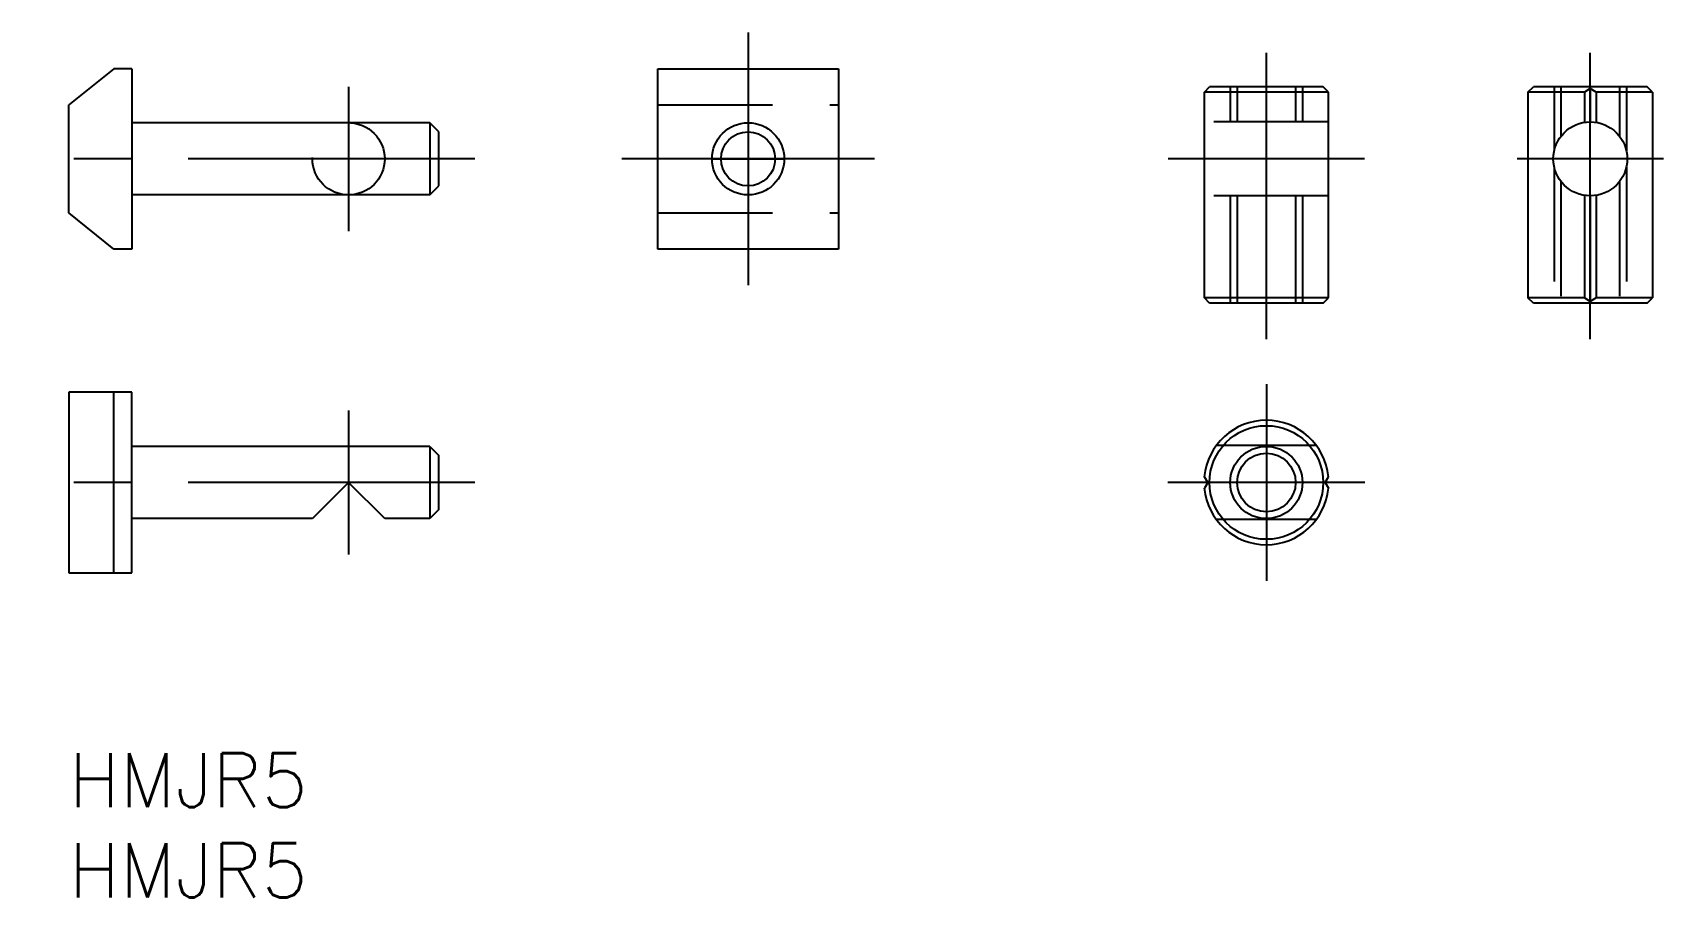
# Model space of a CAD drawing. Extents: x -2 to 88.3, y -8 to 39.9.
import ezdxf

# ---------------------------------------------------------------- set-up
doc = ezdxf.new("R2010")
doc.units = 0
doc.header["$LTSCALE"] = 0.5
doc.linetypes.add('CENTER', pattern=[50.8, 31.75, -6.35, 6.35, -6.35])
doc.linetypes.add('DASHED', pattern=[19.05, 12.7, -6.35])
for name, color, linetype in [('MSM_CENTER', 1, 'CENTER'), ('MSM_CONTINUOUS', 7, 'CONTINUOUS'), ('MSM_DASHED', 4, 'DASHED'), ('MSM_NARROW', 5, 'CONTINUOUS'), ('MSM_PART_NUMBER', 7, 'CONTINUOUS')]:
    doc.layers.add(name, color=color, linetype=linetype)
doc.styles.get("Standard").update_dxf_attribs({"font": 'txt.shx', "height": 3, "bigfont": 'bigfont.shx'})

# ---------------------------------------------------------------- blocks, each defined once
blk = doc.blocks.new('*U4')
at = {"layer": 'MSM_PART_NUMBER'}
blk.add_text('HMJR5', height=3, dxfattribs=at).set_placement((0, -3))
blk = doc.blocks.new('*U5')
at = {"layer": 'MSM_PART_NUMBER'}
blk.add_text('HMJR5', height=3, dxfattribs=at).set_placement((0, -8))

msp = doc.modelspace()

# ---------------------------------------------------------------- linework, layer by layer
at = {"layer": 'MSM_CENTER'}
for p, q in [((37.631, 39.941), (37.631, 25.941)), ((66.335, 22.941), (66.335, 38.941)), ((84.276, 22.941), (84.276, 38.941)), ((15.5, 36.941), (15.5, 28.941)), ((15.5, 36.941), (15.5, 28.941)), ((22.5, 32.941), (-2, 32.941)), ((44.631, 32.941), (30.631, 32.941)), ((71.77, 32.941), (60.9, 32.941)), ((88.326, 32.941), (80.226, 32.941)), ((66.335, 20.45), (66.335, 9.55)), ((15.5, 19), (15.5, 11)), ((22.5, 15), (-2, 15)), ((71.785, 15), (60.885, 15))]:
    msp.add_line(p, q, dxfattribs=at)
at = {"layer": 'MSM_CONTINUOUS'}
for p, q in [((2.5, 37.941), (0, 35.941)), ((3.5, 37.941), (2.5, 37.941)), ((3.5, 37.941), (3.5, 27.941)), ((32.631, 37.941), (42.631, 37.941)), ((32.631, 27.941), (32.631, 37.941)), ((42.631, 37.941), (42.631, 27.941)), ((62.9, 36.641), (63.185, 36.941)), ((69.77, 36.641), (62.9, 36.641)), ((62.9, 25.241), (62.9, 36.641)), ((69.485, 36.941), (63.185, 36.941)), ((69.77, 36.641), (69.485, 36.941)), ((69.77, 25.241), (69.77, 36.641)), ((80.826, 36.641), (81.126, 36.941)), ((80.826, 36.641), (80.826, 25.241)), ((83.956, 36.641), (80.826, 36.641)), ((87.426, 36.941), (81.126, 36.941)), ((84.276, 36.841), (83.956, 36.641)), ((83.956, 36.641), (83.956, 34.966)), ((84.597, 36.641), (84.276, 36.841)), ((84.276, 36.841), (84.276, 34.991)), ((87.726, 36.641), (84.597, 36.641)), ((84.597, 36.641), (84.597, 34.966)), ((87.726, 36.641), (87.426, 36.941)), ((87.726, 36.641), (87.726, 25.241)), ((0, 29.941), (0, 35.941)), ((20, 34.941), (3.5, 34.941)), ((20.5, 34.441), (20, 34.941)), ((20, 34.941), (20, 30.941)), ((20.5, 31.441), (20.5, 34.441)), ((20, 30.941), (3.5, 30.941)), ((20, 30.941), (20.5, 31.441)), ((83.956, 30.916), (83.956, 25.241)), ((84.276, 30.891), (84.276, 25.041)), ((84.597, 30.916), (84.597, 25.241)), ((2.5, 27.941), (0, 29.941)), ((3.5, 27.941), (2.5, 27.941)), ((42.631, 27.941), (32.631, 27.941)), ((69.77, 25.241), (62.9, 25.241)), ((63.185, 24.941), (62.9, 25.241)), ((69.485, 24.941), (63.185, 24.941)), ((69.485, 24.941), (69.77, 25.241)), ((81.126, 24.941), (80.826, 25.241)), ((83.956, 25.241), (80.826, 25.241)), ((87.426, 24.941), (81.126, 24.941)), ((84.276, 25.041), (83.956, 25.241)), ((84.597, 25.241), (84.276, 25.041)), ((87.726, 25.241), (84.597, 25.241)), ((87.426, 24.941), (87.726, 25.241)), ((0, 20), (0, 10)), ((3.5, 20), (0, 20)), ((2.5, 10), (2.5, 20)), ((3.5, 10), (3.5, 20)), ((20, 17), (3.5, 17)), ((20, 17), (20.5, 16.5)), ((20, 17), (20, 13)), ((20.5, 13.5), (20.5, 16.5)), ((15.5, 15), (13.5, 13)), ((17.5, 13), (15.5, 15)), ((63.085, 15), (62.9, 15.321)), ((63.085, 15), (62.9, 14.679)), ((69.585, 15), (69.77, 15.321)), ((69.585, 15), (69.77, 14.679)), ((13.5, 13), (3.5, 13)), ((20, 13), (17.5, 13)), ((20.5, 13.5), (20, 13)), ((0, 10), (3.5, 10))]:
    msp.add_line(p, q, dxfattribs=at)
for centre, radius in [((37.631, 32.941), 2), ((37.631, 32.941), 1.5), ((84.276, 32.941), 2.05), ((66.335, 15), 3.15), ((66.335, 15), 1.621)]:
    msp.add_circle(centre, radius, dxfattribs=at)
for start, end in [(5.33138, 174.66862), (185.33138, 354.66862)]:
    msp.add_arc((66.335, 15), 3.45, start, end, dxfattribs=at)
at = {"layer": 'MSM_DASHED'}
for p, q in [((64.335, 36.941), (64.335, 34.991)), ((64.714, 36.941), (64.714, 34.991)), ((67.956, 36.941), (67.956, 34.991)), ((68.335, 36.941), (68.335, 34.991)), ((82.276, 36.941), (82.276, 33.391)), ((82.655, 36.941), (82.655, 34.196)), ((85.897, 36.941), (85.897, 34.196)), ((86.276, 36.941), (86.276, 33.391)), ((32.631, 35.941), (42.631, 35.941)), ((15.5, 34.941), (15.5, 30.941)), ((69.77, 34.991), (62.9, 34.991)), ((35.631, 32.941), (39.631, 32.941)), ((82.276, 32.491), (82.276, 24.941)), ((82.655, 31.686), (82.655, 24.941)), ((85.897, 31.686), (85.897, 24.941)), ((86.276, 32.491), (86.276, 24.941)), ((69.77, 30.891), (62.9, 30.891)), ((64.335, 30.891), (64.335, 24.941)), ((64.714, 30.891), (64.714, 24.941)), ((67.956, 30.891), (67.956, 24.941)), ((68.335, 30.891), (68.335, 24.941)), ((32.631, 29.941), (42.631, 29.941)), ((69.11, 17.05), (63.56, 17.05)), ((69.11, 12.95), (63.56, 12.95))]:
    msp.add_line(p, q, dxfattribs=at)
msp.add_circle((15.5, 32.941), 2, dxfattribs=at)
at = {"layer": 'MSM_NARROW'}
msp.add_circle((66.335, 15), 2, dxfattribs=at)

# ---------------------------------------------------------------- block references
at = {"layer": 'MSM_CONTINUOUS'}
for name in ['*U4', '*U5']:
    msp.add_blockref(name, (0, 0), dxfattribs=at)

doc.saveas('drawing.dxf')
